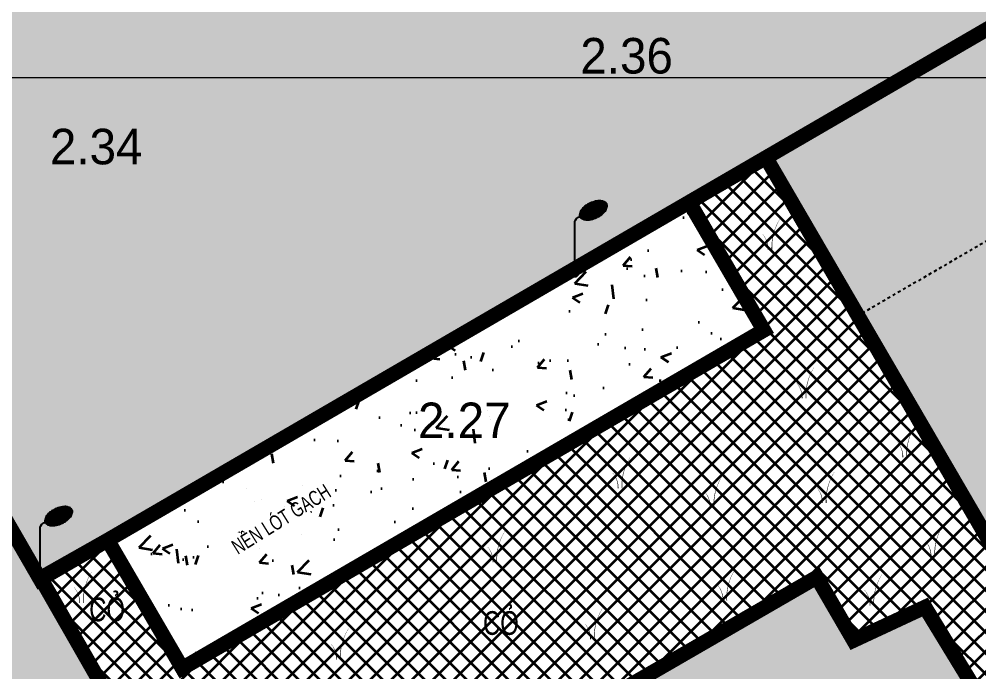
# Model space of a CAD drawing. Header units: millimetres. Extents: x 476643 to 477419, y 1110674 to 1111494.
# Drawn here: x 476844.15 to 476876.51, y 1111053.95 to 1111075.97 of the extents above; entities that cross this region are included whole.
import ezdxf

# ---------------------------------------------------------------- set-up
doc = ezdxf.new("R2010")
doc.units = ezdxf.units.MM
doc.header["$LTSCALE"] = 0.001
doc.header["$MEASUREMENT"] = 0
doc.linetypes.add('DASHED2', pattern=[0.375, 0.25, -0.125])
for name, color, linetype, lineweight in [('D-CONGTRINH', 7, 'Continuous', 15), ('HT_Text', 7, 'Continuous', 15), ('LUOI', 8, 'Continuous', 5)]:
    doc.layers.add(name, color=color, linetype=linetype, lineweight=lineweight)
for name, color, linetype in [('HT_Cao do', 7, 'Continuous'), ('HT_Hang rao', 7, 'Continuous'), ('HT_thuc vat', 3, 'Continuous'), ('Ky hieu', 7, 'Continuous'), ('Net manh', 252, 'Continuous'), ('QH-text', 7, 'Continuous')]:
    doc.layers.add(name, color=color, linetype=linetype)
doc.styles.add('DIM', font='VAVON.TTF')
doc.linetypes.add('FENCELINE2', pattern='A,0.25,-0.1,[132,ltypeshp.shx,S=0.1,R=0,X=-0.1,Y=0],-0.1,1', length=1.45)
pattern_1 = [(50, (0, 0), (3.586300913, -0.313760675), [0.375, -4.125]), (355, (0, 0), (-0.693756668, 3.760960669), [0.3, -3.3]), (100.4514, (0.299, -0.026), (2.892546909, 3.44719771), [0.31870095, -3.50571056]), (46.1842, (0, 1), (5.336205243, -0.827595072), [0.5625, -6.1875]), (96.6356, (0.4447, 0.931), (4.673313528, 4.870589355), [0.47805144, -5.258565]), (351.1842, (0, 1), (4.673309726, 4.870593005), [0.45, -4.95]), (21, (0.5, 0.75), (2.9845352606, -2.013094453), [0.375, -4.125]), (326, (0.5, 0.75), (1.21657666, 3.625750225), [0.3, -3.3]), (71.4514, (0.7487, 0.5822), (4.201113143, 1.612652484), [0.31870095, -3.50571056]), (37.5, (0, 0), (0.0607992766, 1.6644692692), [0, -3.26, 0, -3.35, 0, -3.3125]), (7.5, (0, 0), (1.3153476872, 1.9720585594), [0, -1.91, 0, -3.185, 0, -1.2625]), (327.5, (-1.115, 0), (2.6691121809, -0.1127743587), [0, -1.25, 0, -3.9, 0, -5.175]), (317.5, (-1.615, 0), (2.9159308467, 0.5005249117), [0, -1.625, 0, -2.59, 0, -3.675])]

# ---------------------------------------------------------------- blocks, each defined once
blk = doc.blocks.new('Cot den')
at = {"layer": 'Ky hieu', "color": 5, "linetype": 'Continuous'}
for p, q in [((474185.965, 1112245.026), (474185.991, 1112245.093)), ((474185.965, 1112242.67), (474185.965, 1112245.026)), ((474185.991, 1112245.093), (474186.045, 1112245.174)), ((474186.045, 1112245.174), (474186.126, 1112245.228)), ((474186.126, 1112245.228), (474186.193, 1112245.255))]:
    blk.add_line(p, q, dxfattribs=at)
mesh = blk.add_polyface(dxfattribs=at)
corners = [(474186.293, 1112245.159), (474186.24, 1112245.199), (474186.324, 1112245.147), (474186.222, 1112245.225), (474186.388, 1112245.122), (474186.202, 1112245.255), (474186.426, 1112245.115), (474186.192, 1112245.289), (474186.489, 1112245.105), (474186.184, 1112245.319), (474186.528, 1112245.105), (474186.186, 1112245.362), (474186.599, 1112245.106), (474186.187, 1112245.386), (474186.631, 1112245.111), (474186.204, 1112245.434), (474186.707, 1112245.122), (474186.22, 1112245.483), (474186.772, 1112245.14), (474186.246, 1112245.526), (474186.839, 1112245.159), (474186.272, 1112245.571), (474186.898, 1112245.183), (474186.31, 1112245.616), (474186.965, 1112245.21), (474186.343, 1112245.654), (474187.016, 1112245.237), (474186.397, 1112245.701), (474187.086, 1112245.274), (474186.425, 1112245.727), (474187.119, 1112245.297), (474186.505, 1112245.781), (474187.199, 1112245.351), (474186.538, 1112245.804), (474187.227, 1112245.377), (474186.608, 1112245.841), (474187.281, 1112245.424), (474186.658, 1112245.868), (474187.313, 1112245.462), (474186.726, 1112245.896), (474187.352, 1112245.507), (474186.785, 1112245.919), (474187.378, 1112245.552), (474186.851, 1112245.938), (474187.404, 1112245.595), (474186.917, 1112245.956), (474187.42, 1112245.644), (474186.993, 1112245.967), (474187.436, 1112245.692), (474187.025, 1112245.972), (474187.438, 1112245.716), (474187.095, 1112245.973), (474187.44, 1112245.759), (474187.135, 1112245.973), (474187.432, 1112245.789), (474187.422, 1112245.824), (474187.197, 1112245.963), (474187.422, 1112245.824), (474187.401, 1112245.854), (474187.235, 1112245.956), (474187.384, 1112245.879), (474187.3, 1112245.931), (474187.331, 1112245.919)]
mesh.append_faces([[corners[k] for k in face] for face in [(0, 0, 2, 1), (1, 2, 4, 3), (3, 4, 6, 5), (5, 6, 8, 7), (7, 8, 10, 9), (9, 10, 12, 11), (11, 12, 14, 13), (13, 14, 16, 15), (15, 16, 18, 17), (17, 18, 20, 19), (19, 20, 22, 21), (21, 22, 24, 23), (23, 24, 26, 25), (25, 26, 28, 27), (27, 28, 30, 29), (29, 30, 32, 31), (31, 32, 34, 33), (33, 34, 36, 35), (35, 36, 38, 37), (37, 38, 40, 39), (39, 40, 42, 41), (41, 42, 44, 43), (43, 44, 46, 45), (45, 46, 48, 47), (47, 48, 50, 49), (49, 50, 52, 51), (51, 52, 54, 53), (53, 54, 57, 56), (56, 55, 58, 59), (59, 58, 60, 61), (61, 60, 62, 62)]], dxfattribs={"vtx0": -1, "vtx2": -1, "color": 5})
mesh = blk.add_polyface(dxfattribs=at)
corners = [(474185.872, 1112242.529), (474185.856, 1112242.542), (474185.903, 1112242.513), (474185.846, 1112242.551), (474185.909, 1112242.511), (474185.832, 1112242.567), (474185.934, 1112242.504), (474185.824, 1112242.577), (474185.943, 1112242.503), (474185.815, 1112242.594), (474185.965, 1112242.501), (474185.808, 1112242.608), (474185.978, 1112242.502), (474185.804, 1112242.623), (474185.995, 1112242.504), (474185.799, 1112242.639), (474186.01, 1112242.508), (474185.798, 1112242.655), (474186.026, 1112242.513), (474185.796, 1112242.67), (474186.039, 1112242.519), (474185.796, 1112242.67), (474186.057, 1112242.529), (474185.798, 1112242.689), (474186.065, 1112242.535), (474185.799, 1112242.7), (474186.084, 1112242.551), (474185.806, 1112242.723), (474186.089, 1112242.557), (474185.808, 1112242.732), (474186.105, 1112242.577), (474185.82, 1112242.754), (474186.109, 1112242.585), (474185.824, 1112242.762), (474186.121, 1112242.608), (474185.84, 1112242.782), (474186.123, 1112242.616), (474185.846, 1112242.789), (474186.13, 1112242.639), (474185.864, 1112242.804), (474186.131, 1112242.65), (474185.872, 1112242.81), (474186.133, 1112242.67), (474185.89, 1112242.82), (474186.131, 1112242.684), (474185.903, 1112242.826), (474186.13, 1112242.7), (474185.919, 1112242.831), (474186.125, 1112242.716), (474185.934, 1112242.835), (474186.121, 1112242.732), (474185.951, 1112242.837), (474186.114, 1112242.745), (474185.965, 1112242.838), (474186.105, 1112242.762), (474185.986, 1112242.836), (474186.097, 1112242.772), (474185.995, 1112242.835), (474186.084, 1112242.789), (474186.02, 1112242.828), (474186.073, 1112242.797), (474186.026, 1112242.826), (474186.057, 1112242.81)]
mesh.append_faces([[corners[k] for k in face] for face in [(0, 0, 2, 1), (1, 2, 4, 3), (3, 4, 6, 5), (5, 6, 8, 7), (7, 8, 10, 9), (9, 10, 12, 11), (11, 12, 14, 13), (13, 14, 16, 15), (15, 16, 18, 17), (17, 18, 20, 19), (21, 20, 22, 23), (23, 22, 24, 25), (25, 24, 26, 27), (27, 26, 28, 29), (29, 28, 30, 31), (31, 30, 32, 33), (33, 32, 34, 35), (35, 34, 36, 37), (37, 36, 38, 39), (39, 38, 40, 41), (41, 40, 42, 43), (43, 42, 44, 45), (45, 44, 46, 47), (47, 46, 48, 49), (49, 48, 50, 51), (51, 50, 52, 53), (53, 52, 54, 55), (55, 54, 56, 57), (57, 56, 58, 59), (59, 58, 60, 61), (61, 60, 62, 62)]], dxfattribs={"vtx0": -1, "vtx2": -1, "color": 5})
blk = doc.blocks.new('fff')
at = {"color": 252, "linetype": 'DASHED2'}
blk.add_lwpolyline([(476902.683, 1111054.408), (476889.424, 1111075.848), (476872.433, 1111065.967), (476881.263, 1111050.784), (476885.475, 1111044.055), (476902.683, 1111054.408)], dxfattribs=at)
for points in [[(476844.844, 1111057.102), (476856.677, 1111036.48), (476858.85, 1111037.869), (476855.093, 1111044.715), (476857.216, 1111046.33), (476856.112, 1111048.508), (476871.044, 1111057.145), (476872.283, 1111055.014), (476874.691, 1111056.137), (476878.824, 1111049.354), (476881.263, 1111050.784), (476869.329, 1111071.303)], [(476866.745, 1111069.8), (476869.258, 1111065.478), (476849.65, 1111054.074), (476847.136, 1111058.396)], [(476878.824, 1111049.354), (476874.691, 1111056.137), (476872.283, 1111055.014), (476871.044, 1111057.145), (476856.112, 1111048.508), (476857.216, 1111046.33), (476855.093, 1111044.715), (476858.85, 1111037.869)]]:
    blk.add_lwpolyline(points)
at = {"layer": 'HT_Hang rao', "linetype": 'FENCELINE2'}
blk.add_lwpolyline([(476844.86, 1111057.073), (476881.405, 1111078.326), (476852.115, 1111128.929), (476815.425, 1111108.085), (476844.86, 1111057.073)], dxfattribs=at)
at = {"layer": 'HT_thuc vat'}
for points in [[(476869.529, 1111068.194, 0.0262, 0.00525, -0.153458), (476869.806, 1111069.243, 0.00525, 0.00525, 16.012614)], [(476869.403, 1111068.193, 0.0262, 0.00525, 0.181131), (476869.217, 1111068.718, 0.0262, 0.00525, -4.506935)], [(476870.677, 1111063.181, 0.0262, 0.00525, -0.153458), (476870.953, 1111064.229, 0.00525, 0.00525, 16.012614)], [(476870.551, 1111063.179, 0.0262, 0.00525, 0.181131), (476870.365, 1111063.705, 0.0262, 0.00525, -4.506935)], [(476874.072, 1111061.191, 0.0262, 0.00525, -0.153458), (476874.348, 1111062.239, 0.00525, 0.00525, 16.012614)], [(476873.946, 1111061.19, 0.0262, 0.00525, 0.181131), (476873.76, 1111061.715, 0.0262, 0.00525, -4.506935)], [(476864.473, 1111060.143, 0.0262, 0.00525, -0.153458), (476864.75, 1111061.191, 0.00525, 0.00525, 16.012614)], [(476864.347, 1111060.142, 0.0262, 0.00525, 0.181131), (476864.161, 1111060.667, 0.0262, 0.00525, -4.506935)], [(476871.359, 1111059.647, 0.0262, 0.00525, -0.153458), (476871.636, 1111060.695, 0.00525, 0.00525, 16.012614)], [(476867.574, 1111059.514, 0.0262, 0.00525, -0.153458), (476867.851, 1111060.562, 0.00525, 0.00525, 16.012614)], [(476867.448, 1111059.513, 0.0262, 0.00525, 0.181131), (476867.262, 1111060.038, 0.0262, 0.00525, -4.506935)], [(476871.233, 1111059.646, 0.0262, 0.00525, 0.181131), (476871.047, 1111060.171, 0.0262, 0.00525, -4.506935)], [(476860.253, 1111057.654, 0.0262, 0.00525, -0.153458), (476860.53, 1111058.702, 0.00525, 0.00525, 16.012614)], [(476875.019, 1111057.849, 0.0262, 0.00525, -0.153458), (476875.296, 1111058.897, 0.00525, 0.00525, 16.012614)], [(476874.894, 1111057.848, 0.0262, 0.00525, 0.181131), (476874.707, 1111058.373, 0.0262, 0.00525, -4.506935)], [(476860.128, 1111057.653, 0.0262, 0.00525, 0.181131), (476859.941, 1111058.178, 0.0262, 0.00525, -4.506935)], [(476868.009, 1111056.361, 0.0262, 0.00525, -0.153458), (476868.286, 1111057.409, 0.00525, 0.00525, 16.012614)], [(476846.319, 1111056.278, 0.0262, 0.00525, -0.153458), (476846.595, 1111057.326, 0.00525, 0.00525, 16.012614)], [(476872.963, 1111056.19, 0.0262, 0.00525, -0.153458), (476873.239, 1111057.238, 0.00525, 0.00525, 16.012614)], [(476846.193, 1111056.277, 0.0262, 0.00525, 0.181131), (476846.007, 1111056.802, 0.0262, 0.00525, -4.506935)], [(476867.883, 1111056.36, 0.0262, 0.00525, 0.181131), (476867.697, 1111056.885, 0.0262, 0.00525, -4.506935)], [(476872.837, 1111056.189, 0.0262, 0.00525, 0.181131), (476872.65, 1111056.714, 0.0262, 0.00525, -4.506935)], [(476863.541, 1111055.05, 0.0262, 0.00525, -0.153458), (476863.818, 1111056.098, 0.00525, 0.00525, 16.012614)], [(476863.416, 1111055.049, 0.0262, 0.00525, 0.181131), (476863.229, 1111055.574, 0.0262, 0.00525, -4.506935)], [(476854.98, 1111054.368, 0.0262, 0.00525, -0.153458), (476855.257, 1111055.416, 0.00525, 0.00525, 16.012614)], [(476854.854, 1111054.367, 0.0262, 0.00525, 0.181131), (476854.668, 1111054.892, 0.0262, 0.00525, -4.506935)]]:
    blk.add_lwpolyline(points, format="xyseb", dxfattribs=at)
at = {"xscale": 0.7360424541984685, "yscale": 0.7360424541402608, "zscale": 0.7360424542015039}
for p in [(127841.886, 292409.587), (127823.859, 292399.271)]:
    blk.add_blockref('Cot den', p, dxfattribs=at)
at = {"layer": 'HT_Cao do', "color": 0}
for s, p in [('2.36', (476863.07, 1111074.14)), ('2.34', (476845.187, 1111071.076)), ('2.27', (476857.598, 1111061.838))]:
    blk.add_text(s, height=1.2, dxfattribs=at).set_placement(p)
at = {"layer": 'HT_Text', "color": 9, "style": 'DIM', "width": 0.75}
blk.add_text('NEÀN LOÙT GAÏCH', height=0.5, rotation=31.983, dxfattribs=at).set_placement((476851.522, 1111057.898))
for p in [(476846.514, 1111055.659), (476859.792, 1111055.201)]:
    blk.add_text('COÛ', height=0.8, dxfattribs=at).set_placement(p)

msp = doc.modelspace()

# ---------------------------------------------------------------- hatches: boundary and pattern name
at = {"layer": 'HT_thuc vat', "lineweight": 35}
h = msp.add_hatch(dxfattribs=at)
h.set_pattern_fill('ANSI37', color=3, scale=4, style=0)
h.set_pattern_definition([(45, (0, 0), (-0.3535533906, 0.3535533906), []), (135, (0, 0), (-0.3535533906, -0.3535533906), [])])
h.paths.add_polyline_path([(476869.329, 1111071.303), (476881.264, 1111050.782), (476878.824, 1111049.354), (476874.691, 1111056.137), (476872.283, 1111055.014), (476871.044, 1111057.145), (476856.112, 1111048.508), (476857.216, 1111046.33), (476855.093, 1111044.715), (476858.85, 1111037.869), (476856.677, 1111036.48), (476844.875, 1111057.117), (476847.136, 1111058.396), (476849.65, 1111054.074), (476869.258, 1111065.478), (476866.745, 1111069.8)])
at = {"layer": 'Net manh', "lineweight": 35}
h = msp.add_hatch(dxfattribs=at)
h.set_pattern_fill('AR-CONC', color=256, scale=0.5, style=0)
h.set_pattern_definition(pattern_1)
h.paths.add_polyline_path([(476919.678, 1111195.132), (476905.27, 1111199.62), (476881.222, 1111180.988), (476884.014, 1111178.421), (476902.256, 1111190.409), (476906.86, 1111192.769), (476911.002, 1111193.185), (476915.048, 1111192.495), (476920.517, 1111187.834), (476931.722, 1111168.994), (476941.973, 1111151.665), (476953.389, 1111131.366), (476950.775, 1111129.895), (476939.374, 1111150.166), (476929.141, 1111167.464), (476921.533, 1111180.257), (476921.365, 1111180.142), (476928.61, 1111167.489), (476924.343, 1111164.877), (476917.231, 1111177.299), (476921.533, 1111180.257), (476918.192, 1111185.873), (476913.73, 1111189.676), (476910.898, 1111190.16), (476907.724, 1111189.84), (476903.863, 1111187.862), (476886.623, 1111176.533), (476920.603, 1111118.895), (476910.93, 1111113.044), (476881.317, 1111164.882), (476878.227, 1111169.217), (476828.871, 1111130.109), (476827.008, 1111132.461), (476876.483, 1111171.663), (476875.85, 1111172.552), (476873.947, 1111174.758), (476815.257, 1111128.255), (476815.401, 1111128.064), (476820.193, 1111131.675), (476824.768, 1111125.606), (476819.977, 1111121.994), (476815.257, 1111128.255), (476807.492, 1111122.102), (476804.733, 1111107.368), (476808.152, 1111109.444), (476812.304, 1111102.606), (476808.885, 1111100.53), (476817.696, 1111084.597), (476828.197, 1111067.575), (476854.923, 1111021.873), (476859.969, 1111013.191), (476861.548, 1111014.332), (476860.359, 1111015.977), (476861.699, 1111016.816), (476866.777, 1111009.791), (476863.593, 1111008.022), (476874.683, 1110988.82), (476875.25, 1110989.142), (476870.843, 1110996.461), (476875.336, 1110999.132), (476880.206, 1110991.953), (476883.185, 1110993.083), (476871.516, 1111012.106), (476873.431, 1111013.281), (476877.458, 1111006.59), (476879.922, 1111007.612), (476881.249, 1111005.563), (476896.225, 1111014.122), (476895.006, 1111016.265), (476897.188, 1111017.781), (476893.406, 1111024.763), (476895.645, 1111025.976), (476908.962, 1111002.865), (476917.791, 1111006.216), (476936.102, 1111017.449), (476998.747, 1111051.459), (476995.68, 1111063.601)])
h.paths.add_polyline_path([(476958.847, 1111107.758, -0.265969), (476960.222, 1111111.338, -1.094375), (476964.527, 1111104.968), (476984.511, 1111071.014, -1), (476988.411, 1111064.351, -0.523531), (476982.658, 1111067.025, -0.350846), (476925.84, 1111033.599, -0.510479), (476925.233, 1111027.376, -0.133155), (476923.283, 1111026.848, -0.721058), (476920.97, 1111033.797, -0.02831), (476921.334, 1111034.039), (476901.434, 1111068.041, -0.133155), (476899.484, 1111067.512, -0.721058), (476897.17, 1111074.462, -0.45613), (476902.868, 1111073.229, -0.336636)], flags=16)
h.paths.add_polyline_path([(476924.562, 1111118.778), (476916.356, 1111132.961), (476939.23, 1111145.036), (476946.731, 1111131.546)], flags=16)
h.paths.add_polyline_path([(476913.506, 1111131.652), (476892.287, 1111168.711), (476914.554, 1111181.381), (476924.45, 1111164.097), (476935.773, 1111144.322)], flags=16)
h.paths.add_polyline_path([(476936.028, 1111144.479), (476925.093, 1111163.577), (476929.359, 1111166.19), (476940.294, 1111147.091)], flags=16)
h.paths.add_polyline_path([(476911.398, 1111111.388), (476874.597, 1111090.088), (476881.405, 1111078.326), (476869.329, 1111071.303), (476881.264, 1111050.782), (476878.824, 1111049.354), (476874.691, 1111056.137), (476872.283, 1111055.014), (476871.044, 1111057.145), (476856.112, 1111048.508), (476857.216, 1111046.33), (476855.093, 1111044.715), (476858.85, 1111037.869), (476856.677, 1111036.48), (476844.89, 1111057.09), (476844.86, 1111057.073), (476815.425, 1111108.085), (476852.179, 1111128.965), (476845.072, 1111141.285), (476863.526, 1111151.848), (476882.531, 1111162.098)], flags=16)
h.paths.add_polyline_path([(476909.78, 1111179.873), (476895.871, 1111171.858), (476891.877, 1111178.789), (476905.786, 1111186.804)], flags=16)
h.paths.add_polyline_path([(476882.248, 1111046.634), (476883.378, 1111044.561), (476878.312, 1111041.583), (476877.182, 1111043.656)], flags=16)
h.paths.add_polyline_path([(476885.92, 1111040.256), (476888.685, 1111035.458), (476887.566, 1111034.798), (476884.794, 1111039.607)], flags=16)
h.paths.add_polyline_path([(476875.915, 1111047.644), (476862.029, 1111039.571, -0.988086)], flags=16)
h.paths.add_polyline_path([(476891.078, 1111031.067), (476892.329, 1111029.061), (476887.414, 1111026.204), (476886.23, 1111028.286)], flags=16)
h.paths.add_polyline_path([(476842.904, 1111126.475), (476833.987, 1111121.522), (476831.884, 1111125.215), (476840.801, 1111130.168)], flags=16)
h.paths.add_polyline_path([(476873.609, 1111041.58), (476874.794, 1111039.559), (476869.651, 1111036.476), (476868.502, 1111038.63)], flags=16)
h.paths.add_polyline_path([(476890.066, 1111023.116, -0.976932), (476876.18, 1111015.042)], flags=16)
h.paths.add_polyline_path([(476882.474, 1111026.128), (476883.583, 1111023.933), (476878.736, 1111021.112), (476877.628, 1111023.307)], flags=16)
h.paths.add_polyline_path([(476833.068, 1111119.637), (476818.39, 1111110.963), (476815.846, 1111115.268), (476830.524, 1111123.942)], flags=16)
h.paths.add_polyline_path([(476864.981, 1111036.611), (476866.198, 1111034.494), (476861.025, 1111031.519), (476859.834, 1111033.655)], flags=16)
h.paths.add_polyline_path([(476873.798, 1111020.986), (476875.057, 1111018.872), (476870.06, 1111015.969), (476868.952, 1111018.164)], flags=16)
h = msp.add_hatch(dxfattribs=at)
h.set_pattern_fill('AR-CONC', color=256, scale=0.5, style=0)
h.set_pattern_definition(pattern_1)
h.paths.add_polyline_path([(476869.258, 1111065.478), (476866.745, 1111069.8), (476847.136, 1111058.396), (476849.65, 1111054.074)])
at = {"layer": 'QH-text', "lineweight": 35}
h = msp.add_hatch(dxfattribs=at)
h.set_pattern_fill('GRASS', color=3, style=0)
h.set_pattern_definition([(90, (0, 0), (-0.707106781, 0.707106781), [0.1875, -1.226713563]), (45, (0, 0), (-0.7071067812, 0.7071067812), [0.1875, -0.8125]), (135, (0, 0), (-0.7071067812, -0.7071067812), [0.1875, -0.8125])])
h.paths.add_polyline_path([(476815.425, 1111108.085), (476852.115, 1111128.929), (476881.405, 1111078.326), (476844.86, 1111057.073)])

# ---------------------------------------------------------------- linework, layer by layer
at = {"layer": 'D-CONGTRINH', "lineweight": 35, "const_width": 0.5}
for points in [[(476815.425, 1111108.085), (476852.115, 1111128.929), (476881.405, 1111078.326), (476844.86, 1111057.073), (476815.425, 1111108.085)], [(476869.329, 1111071.303), (476881.264, 1111050.782), (476878.824, 1111049.354), (476874.691, 1111056.137), (476872.283, 1111055.014), (476871.044, 1111057.145), (476856.112, 1111048.508), (476857.216, 1111046.33), (476855.093, 1111044.715), (476858.85, 1111037.869), (476856.677, 1111036.48), (476844.875, 1111057.117), (476847.136, 1111058.396), (476849.65, 1111054.074), (476869.258, 1111065.478), (476866.745, 1111069.8)]]:
    msp.add_lwpolyline(points, close=True, dxfattribs=at)
at = {"layer": 'LUOI'}
msp.add_line((477307.318, 1111074), (476643.658, 1111074), dxfattribs=at)

# ---------------------------------------------------------------- block references
at = {"lineweight": 35}
msp.add_blockref('fff', (0, 0), dxfattribs=at)

doc.saveas('drawing.dxf')
